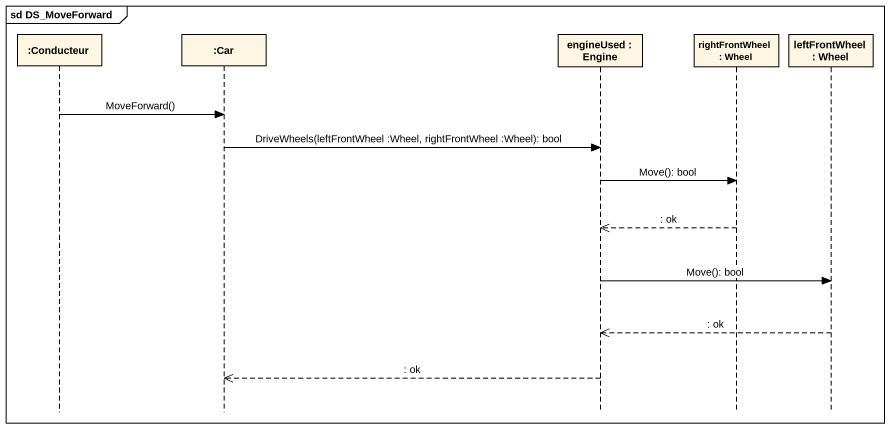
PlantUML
@startuml
mainframe sd DS_MoveForward
hide footbox
participant ":Conducteur" as Conducteur
participant ":Car" as Car
participant "engineUsed : Engine" as engineUsed
participant "rightFrontWheel : Wheel" as rightFrontWheel
participant "leftFrontWheel : Wheel" as leftFrontWheel

Conducteur -> Car : MoveForward()
Car -> engineUsed : DriveWheels(leftFrontWheel :Wheel, rightFrontWheel :Wheel): bool
engineUsed -> rightFrontWheel : Move(): bool
rightFrontWheel -->> engineUsed : : ok
engineUsed -> leftFrontWheel : Move(): bool
leftFrontWheel -->> engineUsed : : ok
engineUsed -->> Car : : ok
@enduml
